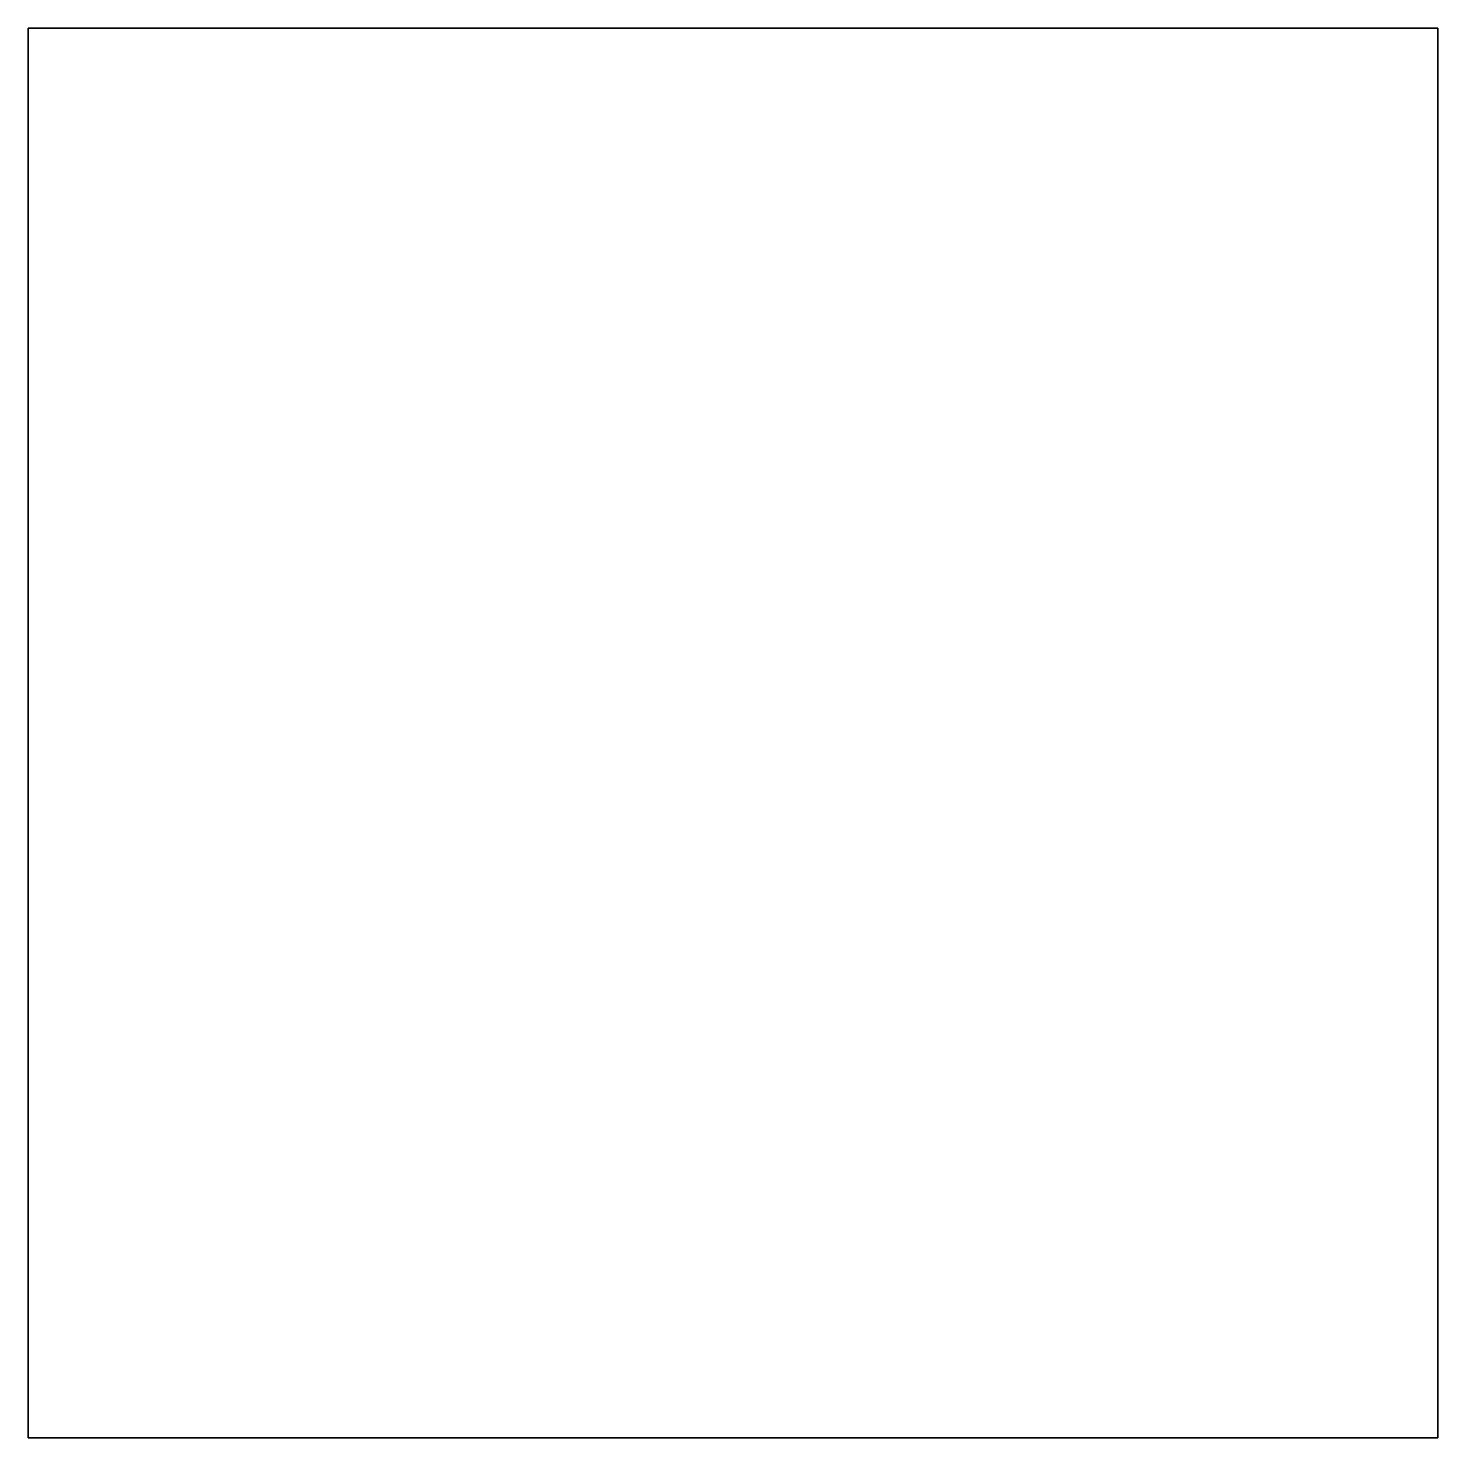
# Model space of a CAD drawing. Header units: millimetres. Extents: x -12 to 2, y -32 to 13.
# Drawn here: x -11.99 to -10.99, y -31.97 to -30.97 of the extents above; entities that cross this region are included whole.
import ezdxf

# ---------------------------------------------------------------- set-up
doc = ezdxf.new("R2010")
doc.units = ezdxf.units.MM

msp = doc.modelspace()

# ---------------------------------------------------------------- linework, layer by layer
for points in [[(-10.99, -30.97, 1), (-10.99, -30.97), (-11.99, -30.97), (-11.99, -30.97, 1)], [(-11.99, -30.97, 1), (-11.99, -30.97), (-11.99, -31.97), (-11.99, -31.97, 1)], [(-11.99, -31.97), (-11.99, -30.97), (-10.99, -30.97), (-10.99, -31.97)], [(-10.99, -31.97, 1), (-10.99, -30.97, 1), (-11.99, -30.97, 1), (-11.99, -31.97, 1)], [(-10.99, -31.97), (-10.99, -30.97), (-10.99, -30.97, 1), (-10.99, -31.97, 1)], [(-11.99, -31.97, 1), (-11.99, -31.97), (-10.99, -31.97), (-10.99, -31.97, 1)]]:
    msp.add_3dface(points)

doc.saveas('drawing.dxf')
